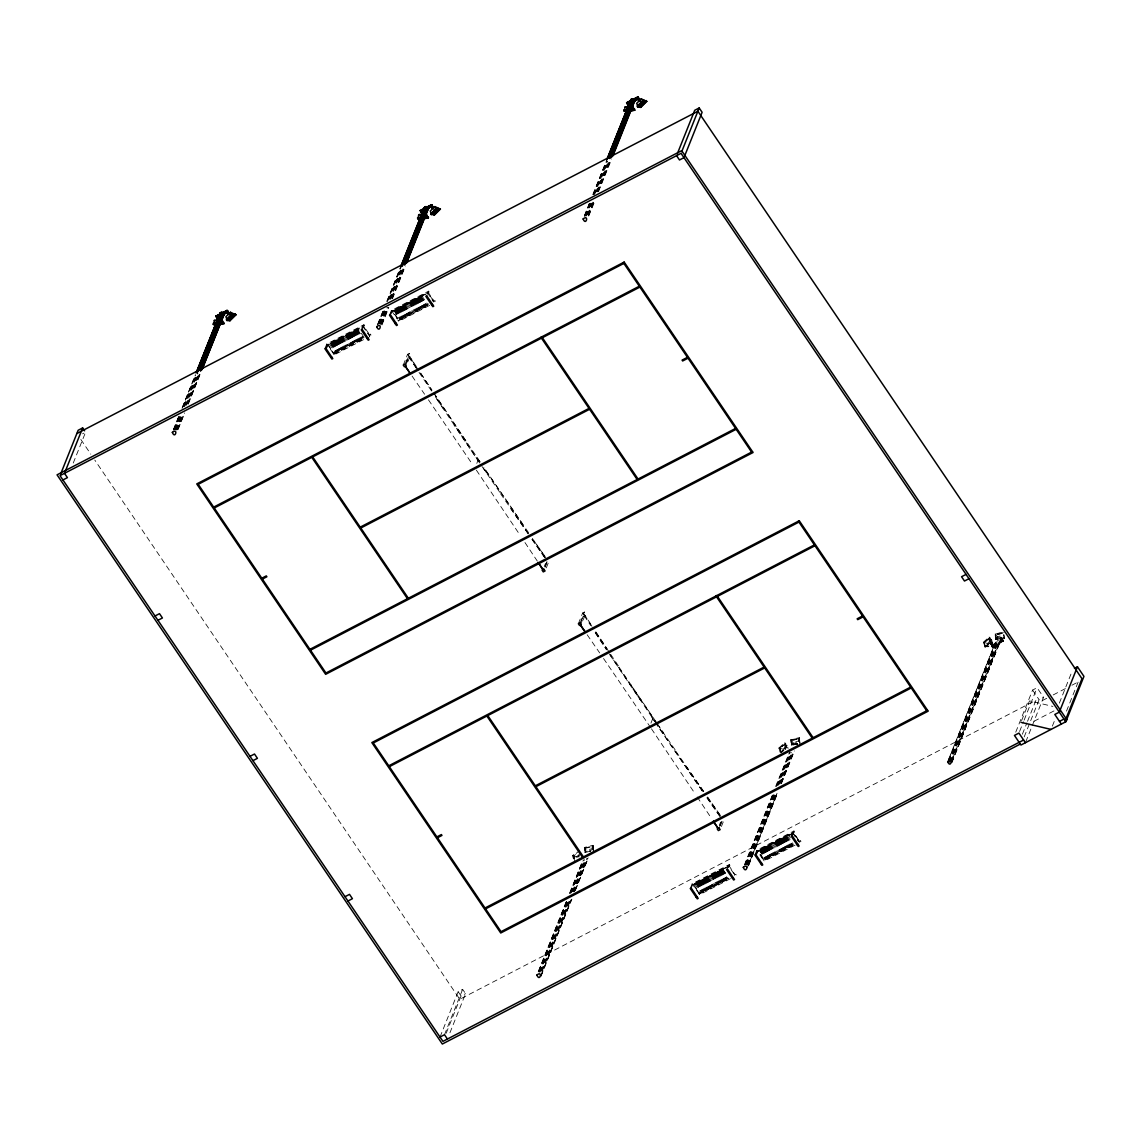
<?xml version="1.0" encoding="UTF-8"?>
<svg xmlns="http://www.w3.org/2000/svg" width="1141" height="1141" viewBox="0 0 1141 1141"><rect width="100%" height="100%" fill="white"/><g stroke="black" fill="none" stroke-linecap="round" stroke-linejoin="round"><path stroke-width="0.75" stroke-dasharray="5 3.75" d="M995.337 642.497C996.236 650.384 1002.682 639.031 995.337 642.497L947.686 761.646M992.271 647.261L991.272 645.407L992.271 647.261L1003.381 641.356L1002.953 640.172L1002.354 639.659L991.101 645.521M1003.381 641.356L1002.354 639.659M476.795 463.403L478.022 460.294M73.252 463.046L85.575 432.268L82.58 433.822M173.646 429.073L178.923 415.88M182.218 407.637L195.396 374.676M173.489 429.857L178.88 416.379M182.061 408.435L195.368 375.175M173.703 430.071L179.18 416.379M182.931 406.995L195.667 375.175M174.402 429.387L179.879 415.709M183.63 406.31L196.366 374.505M174.944 429.33L180.235 416.123M184.172 406.253L197.379 373.264M175.414 429.629L180.777 416.223M184.657 406.553L197.921 373.378M175.942 429.843L181.961 414.782M185.826 405.112L198.434 373.578M176.484 429.943L182.432 415.082M186.368 405.212L198.905 373.877M177.04 429.872L182.974 415.039M187.381 403.985L200.117 372.18M177.54 429.686L183.672 414.34M188.094 403.315L200.816 371.481M177.839 429.686L184.557 412.914M188.393 403.315L201.03 371.695M178.267 429.002L184.386 413.698M188.165 404.271L200.873 372.494M324.885 348.69L326.754 344.012L363.979 324.686L363.451 328.351M325.784 348.219L327.267 344.482L362.71 326.084L369.727 336.452M325.656 349.075L327.339 344.867L364.564 325.556M326.554 348.618L327.852 345.338M370.996 335.055L370.411 334.185L369.327 335.126L363.48 326.483L327.952 344.924L333.8 353.567L328.137 344.454L327.767 345.395L363.294 326.954M361.711 328.579L362.71 326.084M362.738 327.809L363.979 324.686M361.982 330.22L363.665 326.012L369.527 334.655M369.299 336.994L370.411 334.185M377.557 324.572L383.305 310.195M386.785 301.495L400.448 267.336M377.871 324.172L383.262 310.694M387.099 301.096L400.405 267.835M378.085 324.386L384.217 309.04M387.327 301.31L400.705 267.835M378.783 323.702L384.717 308.854M388.225 300.14L401.204 267.65M379.34 323.645L385.287 308.783M389.224 298.913L401.76 267.579M379.81 323.944L385.815 308.897M389.694 299.213L402.302 267.679M380.324 324.158L386.999 307.457M390.222 299.427L402.83 267.893M380.866 324.258L387.469 307.756M391.42 297.887L403.301 268.192M381.422 324.187L388.011 307.699M391.777 298.286L404.499 266.495M381.921 324.001L388.51 307.514M392.019 298.771L404.998 266.309M381.993 324.957L388.824 307.514M392.547 298.585L405.426 266.01M389.48 315.158L391.349 310.48L428.588 291.155L429.173 292.025L391.934 311.35L390.251 315.558M390.379 314.688L391.876 310.951L427.319 292.567L433.223 301.595L435.021 300.668L435.605 301.524M427.333 294.278L428.588 291.155M427.904 293.422L428.274 292.495L434.122 301.124L433.751 302.065M403.272 365.063L407.579 354.295L409.377 353.368L410.546 355.093L407.465 362.781M405.069 364.122L409.377 353.368M406.282 362.182L408.749 356.035L410.546 355.093M405.968 364.763L409.462 356.035L416.023 365.99M584.434 215.663L589.227 203.669M592.992 194.241L605.714 162.45M584.392 216.162L589.54 203.269M592.963 194.74L606.684 160.41M584.691 216.162L589.769 203.483M593.263 194.74L606.898 160.624M585.19 215.977L589.997 203.954M593.762 194.555L607.14 161.095M585.732 215.934L591.024 202.727M594.304 194.498L607.497 161.509M586.274 216.006L591.551 202.827M595.431 193.157L608.039 161.608M587.387 214.793L592.079 203.027M596.615 191.717L609.137 160.396M587.915 214.893L593.192 201.7M597.157 191.816L609.693 160.467M588.285 215.307L594.219 200.474M597.713 191.745L610.692 159.255M588.514 215.777L594.447 200.944M598.212 191.56L610.934 159.726M588.742 215.991L595.174 200.303M598.512 191.56L611.647 159.084M544.257 566.564L545.512 563.44M545.127 566.164L546.981 561.543M545.127 567.277L547.58 561.13M546.297 567.89L548.764 561.743M578.359 623.728L582.666 612.974L584.463 612.047L585.633 613.772L582.552 621.446M580.156 622.801L584.463 612.047M581.382 620.847L583.835 614.699L585.633 613.772M580.427 624.997L584.549 614.699L593.919 628.933M440.012 1037.041L458.169 991.686L462.647 989.347L465.571 993.668L448.727 1035.8M444.505 1034.716L462.647 989.347M446.174 1033.275L461.092 995.993L465.571 993.668M538.224 971.747L566.564 900.862M569.858 892.619L582.58 860.842M538.709 970.891L566.521 901.361M569.701 893.417L582.352 861.812M538.937 971.105L566.82 901.361M569.93 893.631L583.108 860.656M538.98 972.061L567.99 899.536M570.628 892.947L584.007 859.487M539.522 972.018L568.546 899.465M571.17 892.89L584.363 859.9M540.064 972.089L569.074 899.564M572.297 891.535L584.905 860M541.176 970.877L569.601 899.778M572.825 891.749L585.433 860.214M541.704 970.977L570.072 900.078M573.352 891.848L586.56 858.859L587.601 858.631M542.075 971.39L570.614 900.021M573.923 891.777L587.102 858.816M540.791 975.669L571.313 899.336M574.422 891.592L587.8 858.118M541.205 975.37L571.541 899.536M575.378 889.937L588.029 858.332M540.863 976.625L571.855 899.151M575.335 890.451L588.328 857.932M650.94 723.137L652.795 718.502M690.262 888.497L692.131 883.819L729.37 864.493L729.955 865.349L692.715 884.674M691.032 888.882L692.658 884.289L728.101 865.891L728.685 866.761L693.158 885.188L693.528 884.261L699.376 892.904L699.005 893.831L728.372 878.599M719.343 825.243L720.599 822.119M719.6 826.369L721.454 821.762M720.213 825.956L722.667 819.808M721.383 826.555L723.85 820.408M728.129 867.602L729.37 864.493M728.685 866.761L729.056 865.819L734.904 874.462L734.533 875.389M744.445 864.821L772.928 793.651M775.595 786.563L789.401 752.447M744.674 865.035L773.227 793.651M776.322 785.921L789.7 752.432M745.373 864.35L773.256 794.635M776.565 786.391L790.2 752.261M745.914 864.293L773.627 795.049M777.563 785.179L790.1 753.83M746.385 864.593L774.81 793.494M778.034 785.479L791.298 752.29M746.913 864.807L775.923 792.282M779.217 784.038L791.825 752.49M747.441 864.907L776.465 792.353M779.745 784.138L792.296 752.789M748.011 864.835L777.021 792.31M780.772 782.897L793.494 751.092M747.184 867.944L777.05 793.266M781.014 783.368L793.993 750.921M748.81 864.65L777.278 793.48M781.228 783.582L794.293 750.906M748.582 865.605L777.777 792.624M781.542 783.197L794.25 751.406M754.857 854.966L756.74 850.287L793.965 830.962L793.437 834.642M755.756 854.495L757.253 850.758L792.695 832.36L799.128 841.873M755.642 855.365L757.324 851.157L794.55 831.832M756.526 854.894L758.123 850.73L763.971 859.373L763.6 860.314L794.507 844.269M791.697 834.855L792.695 832.36M792.724 834.085L793.965 830.962M791.968 836.51L793.651 832.288L799.313 841.402L793.466 832.759L757.938 851.2L763.785 859.843L793.138 844.611M947.643 762.145L995.651 642.098M948.599 760.491L996.064 641.798M948.642 761.475L996.564 641.627M948.998 761.888L997.106 641.57M949.455 762.202L997.662 641.656M949.982 762.416L998.19 641.855M951.166 760.862L998.646 642.183M951.537 761.275L999.003 642.597M952.393 759.15L997.89 645.407M951.58 762.259L999.245 643.068M951.879 762.259L999.345 643.567M951.836 762.758L999.302 644.066M1015.732 732.18L1032.591 690.063L1037.069 687.738L1043.573 697.336L1025.431 742.705M1021.594 720.656L1029.496 700.888L1052.915 706.422M1019.583 731.481L1023.463 721.754M1024.119 720.142L1037.069 687.738M1022.365 734.248L1026.886 722.909M1027.542 721.297L1035.957 700.246L459.78 999.274L94.803 460.065M1024.19 736.929L1039.094 699.675L1043.573 697.336M1059.347 703.127L1072.312 670.723M1052.359 726.118L1054.997 719.529M1066.493 711.128L1078.174 681.961M573.395 858.831L572.568 855.65L576.034 852.512M574.608 860.713L573.367 855.964L579.157 850.715M574.508 858.688L573.823 856.064L578.929 851.443M579.742 853.939L574.28 858.959L573.467 855.864M577.289 857.262L579.599 855.165M579.072 856.078L578.943 857.219M778.961 747.94L784.751 742.691L785.55 743.005L786.805 747.754L781.014 753.003L778.961 747.94L780.202 752.703M779.759 748.254L785.55 743.005M785.322 743.718L786.349 747.655L781.243 752.276L780.216 748.353L785.322 743.718L787.204 745.258L788.074 748.553M787.204 745.258L780.672 751.249L779.859 748.139M781.357 751.648L785.992 747.441L784.751 742.691M983.342 642.255L989.133 637.006L989.946 637.306L991.187 642.069L985.396 647.318L983.342 642.255L985.396 647.318M984.155 642.554L989.946 637.306M984.597 642.668L989.703 638.033L991.586 639.573L992.456 642.868L988.163 646.762L985.624 646.59L984.597 642.668L987.307 643.453L988.163 646.762M991.586 639.573L985.068 645.564L984.255 642.454L988.662 638.447L989.475 641.556M984.597 647.004L990.388 641.755L989.133 637.006M985.624 646.59L990.73 641.969L989.703 638.033M989.732 643.809L989.86 642.668L991.657 643.367L993.183 645.221L992.356 645.82L989.518 642.982L992.827 645.535M990.559 643.738C994.467 642.654 989.119 645.064 991.358 643.98M990.573 644.009L991.429 642.996M991.073 644.622L992.242 643.98M991.372 644.722L992.242 643.709M1000.557 638.176C1004.365 639.759 998.332 637.02 1001.613 641L1002.311 640.729L1000.971 637.163L1001.099 639.502M1002.055 639.302L1001.727 638.061M1001.613 641L1001.698 638.404M1002.311 640.729L1000.472 637.291M992.356 645.82L993.183 645.221M423.268 295.819L392.361 311.864L391.876 310.951M333.186 353.51L364.136 337.451L358.288 328.808M428.731 303.92L397.781 319.993L398.366 320.849L427.846 305.546M333.8 353.567L363.152 338.335M427.747 304.804L398.409 320.036L392.561 311.393L428.089 292.952L433.937 301.595M333.614 354.024L362.981 338.791M427.575 305.26L398.209 320.507L398.594 319.566L392.746 310.923L392.361 311.864L397.239 319.066M333.771 354.38L363.252 339.077M363.565 339.647L334.284 354.851L326.754 344.012M429.701 305.332L398.894 321.32L398.309 320.45M991.401 645.449L1002.639 639.801M991.714 645.72L1002.796 639.958M991.871 645.92L1002.953 640.172M992.014 646.163L1003.096 640.415M992.142 646.419L1003.224 640.657M992.228 646.676L1003.31 640.914M992.285 646.904L1003.367 641.156M1042.261 700.617L1046.953 698.192M1053.186 694.94L1065.665 688.465M1071.912 685.228L1078.159 681.99M793.28 833.23L757.752 851.671L763.757 860.656L794.778 844.554M698.563 893.317L729.527 877.258M734.904 874.462L736.387 874.862M763.172 859.786L794.122 843.727M798.6 841.402L800.397 840.475L800.982 841.331L796.332 843.741M728.543 878.128L699.191 893.36L693.343 884.731L728.871 866.29L734.718 874.933M699.148 894.187L728.628 878.884M730.497 878.656L699.675 894.658L692.131 883.819M795.092 845.139L764.27 861.127L763.686 860.257M1034.003 721.283L1055.083 710.344M995.637 639.174L1004.622 637.577L995.637 639.174L995.095 634.054L1002.311 632.271M995.095 634.054L1004.08 632.471M1002.825 633.055L996.221 634.696L996.564 638.019L1003.181 636.378M995.979 634.938L997.505 636.664L1003.923 635.066L1004.294 638.618L997.876 640.201L996.421 639.16L995.979 634.938L1003.609 633.041M1000.785 639.003L1002.04 638.575M1001.085 639.217L1002.112 638.974M797.53 743.889L791.569 745.415L790.713 739.753L799.37 737.599L800.226 743.262M790.713 739.753L799.698 738.156M791.597 740.623L799.228 738.726L799.527 740.751L793.123 742.349L791.597 740.623L792.039 744.845L797.402 743.704M796.732 744.859L796.076 742.976L797.302 744.103M791.255 744.859L799.912 742.705L799.37 737.599M796.389 744.688L797.345 744.032M797.645 744.26L796.318 744.289M584.32 847.463L585.176 853.126L584.32 847.463L592.978 845.31L593.833 850.986M584.634 848.02L593.291 845.866M585.19 848.333L592.835 846.437L593.135 848.476L586.716 850.059L585.19 848.333L585.647 852.555M589.783 851.585L590.197 850.558L590.282 851.457M584.848 852.569L593.52 850.416L592.978 845.31M780.216 748.353L782.911 749.152M573.823 856.064L576.519 856.862M990.388 641.755L991.187 642.069M990.074 643.495L992.699 645.506M785.992 747.441L786.805 747.754M572.568 855.65L573.367 855.964M990.73 641.969L992.456 642.868M544.913 556.195L532.305 538.395M534.216 541.162L545.698 557.664M544.799 557.507L532.148 539.279M544.628 557.592L531.963 539.379M720 814.859L707.577 796.974M720.784 816.328L707.391 797.074M719.9 816.172L707.235 797.958M719.714 816.271L706.094 796.675M528.668 532.79L483.755 467.61M528.326 533.76L499.53 492.27M528.14 533.86L510.954 508.943M703.755 791.455L674.987 749.994M703.569 791.554L686.397 766.652M702.457 791.055L657.701 725.733M702.271 791.141L655.619 723.023M412.086 376.074L424.595 394.23M587.173 634.753L599.681 652.909M522.935 524.503L483.927 467.525M428.445 399.821L472.545 464.487M603.532 658.5L649.543 725.976M499.715 492.185L480.532 464.358M675.158 749.894L658.842 726.289M480.133 461.934L434.621 394.472M477.109 457.826L479.962 462.019M656.175 721.996L618.18 665.873M657.116 723.394L663.762 733.178M657.886 724.892L629.504 682.803M478.821 461.463L435.163 396.783M483.556 468.452L488.305 475.455M479.591 462.961L454.018 425.037M656.745 724.335L609.308 654.035M651.825 717.432L654.677 721.625M1032.591 690.063L1039.094 699.675M792.581 832.859L798.429 841.487M788.274 835.084L790.399 837.879M421.813 295.847L427.832 304.39M787.19 835.654L793.223 844.197M420.915 296.303L426.763 304.947M786.292 836.111L792.154 844.754M420.729 296.403L426.577 305.046M786.12 836.21L791.968 844.839M419.831 296.86L425.679 305.503M785.222 836.667L791.07 845.31M419.66 296.96L425.507 305.603M785.037 836.767L790.884 845.41M418.761 297.43L424.609 306.059M784.152 837.237L790 845.866M418.576 297.516L424.423 306.159M783.967 837.323L789.814 845.966M417.677 297.986L423.539 306.629M783.068 837.794L788.916 846.422M417.506 298.072L423.354 306.715M782.883 837.879L788.731 846.522M416.608 298.543L422.455 307.186M781.999 838.35L787.846 846.993M416.422 298.628L422.27 307.271M781.813 838.435L787.661 847.078M415.538 299.099L421.386 307.742M780.915 838.906L786.762 847.549M415.353 299.199L421.2 307.828M780.729 839.006L786.577 847.635M414.454 299.655L420.302 308.298M779.845 839.462L785.693 848.105M414.269 299.755L420.116 308.398M779.66 839.562L785.507 848.205M413.384 300.211L419.232 308.854M778.761 840.018L784.609 848.662M413.199 300.311L419.047 308.954M778.576 840.118L784.438 848.761M412.3 300.782L418.148 309.411M777.691 840.589L783.539 849.218M412.115 300.867L417.963 309.511M777.506 840.675L783.354 849.318M411.231 301.338L417.078 309.981M776.607 841.145L782.455 849.788M411.045 301.424L416.893 310.067M776.436 841.231L782.284 849.874M410.147 301.894L415.994 310.537M775.538 841.701L781.385 850.345M409.961 301.994L415.823 310.623M775.352 841.787L781.2 850.43M409.077 302.451L414.925 311.094M774.454 842.258L780.301 850.901M408.892 302.55L414.739 311.179M774.283 842.358L780.13 850.986M407.822 303.107L413.841 311.65M773.199 842.914L779.232 851.457M406.738 303.663L412.771 312.206M772.129 843.47L778.148 852.013M405.668 304.219L411.687 312.762M771.045 844.026L777.078 852.569M404.77 304.69L410.617 313.333M770.146 844.497L775.994 853.14M404.584 304.775L410.432 313.418M769.975 844.582L775.823 853.226M403.686 305.246L409.533 313.889M769.077 845.053L774.924 853.696M403.515 305.346L409.362 313.975M768.891 845.153L774.739 853.782M402.616 305.802L408.464 314.445M767.993 845.609L773.84 854.252M402.431 305.902L408.278 314.545M767.822 845.709L773.669 854.338M401.532 306.358L407.38 315.002M766.923 846.166L772.771 854.809M401.361 306.458L407.209 315.101M766.738 846.265L772.585 854.909M400.462 306.929L406.31 315.558M765.839 846.736L771.687 855.365M400.277 307.015L406.125 315.658M765.668 846.822L771.516 855.465M399.379 307.485L405.226 316.128M764.77 847.292L770.617 855.921M399.207 307.571L405.055 316.214M764.584 847.378L770.432 856.021M398.309 308.041L404.156 316.685M763.686 847.849L769.533 856.492M398.123 308.127L403.971 316.77M763.514 847.934L769.362 856.577M397.225 308.598L403.073 317.241M762.616 848.405L768.463 857.048M397.054 308.698L402.901 317.326M762.43 848.505L768.278 857.133M396.155 309.154L402.003 317.797M761.532 848.961L767.38 857.604M395.97 309.254L401.817 317.897M761.361 849.061L767.208 857.704M395.071 309.71L400.919 318.353M760.462 849.517L766.31 858.16M394.9 309.81L400.748 318.453M760.277 849.617L766.124 858.26M394.002 310.281L399.849 318.909M759.378 850.088L765.226 858.717M393.816 310.366L399.664 319.009M759.207 850.173L765.055 858.816M757.253 850.758L757.838 851.628M391.349 310.48L391.934 311.35M756.74 850.287L757.324 851.157M407.579 354.295L408.749 356.035M582.666 612.974L583.835 614.699M651.454 728.799L695.311 794.093M476.368 470.135L520.225 535.414M357.39 329.278L363.237 337.907M722.781 869.085L726.674 874.833M357.219 329.364L363.066 338.007M722.595 869.171L726.489 874.933M356.32 329.835L362.168 338.478M721.697 869.642L727.544 878.285M356.135 329.92L361.982 338.563M721.526 869.727L727.373 878.37M355.236 330.391L361.084 339.034M720.627 870.198L726.475 878.841M355.065 330.491L360.913 339.119M720.442 870.283L726.289 878.927M354.166 330.947L360.014 339.59M719.543 870.754L725.391 879.397M353.981 331.047L359.829 339.69M719.372 870.854L725.22 879.483M353.082 331.503L358.93 340.146M718.473 871.31L724.321 879.953M352.911 331.603L358.759 340.246M718.288 871.41L724.136 880.053M352.013 332.074L357.86 340.703M717.389 871.867L723.237 880.51M351.827 332.159L357.675 340.802M717.218 871.966L723.066 880.61M350.929 332.63L356.776 341.273M716.32 872.437L722.167 881.066M350.758 332.716L356.605 341.359M716.134 872.523L721.982 881.166M349.859 333.186L355.707 341.829M715.236 872.993L721.083 881.636M349.674 333.272L355.521 341.915M715.065 873.079L720.912 881.722M348.775 333.743L354.623 342.386M714.166 873.55L720.014 882.193M348.604 333.842L354.452 342.471M713.981 873.649L719.828 882.278M347.705 334.299L353.553 342.942M713.082 874.106L718.93 882.749M347.52 334.399L353.368 343.042M712.911 874.206L718.759 882.834M346.622 334.855L352.469 343.498M712.013 874.662L717.86 883.305M346.45 334.955L352.298 343.598M711.827 874.762L717.675 883.405M345.552 335.425L351.399 344.054M710.929 875.233L716.776 883.861M345.366 335.511L351.214 344.154M710.757 875.318L716.605 883.961M344.297 336.067L350.316 344.625M709.673 875.874L715.707 884.418M343.213 336.638L349.246 345.181M708.604 876.431L714.623 884.988M342.314 337.094L348.162 345.737M707.705 876.901L713.553 885.544M342.143 337.194L347.991 345.823M707.52 877.001L713.367 885.63M341.245 337.65L347.092 346.293M706.621 877.458L712.469 886.101M341.059 337.75L346.907 346.393M706.45 877.557L712.298 886.2M340.161 338.221L346.008 346.85M705.552 878.014L711.399 886.657M339.989 338.306L345.837 346.95M705.366 878.114L711.214 886.757M339.091 338.777L344.939 347.406M704.468 878.584L710.315 887.213M338.906 338.863L344.753 347.506M704.297 878.67L710.144 887.313M338.007 339.333L343.855 347.976M703.398 879.14L709.246 887.784M337.836 339.419L343.683 348.062M703.213 879.226L709.06 887.869M336.937 339.89L342.785 348.533M702.314 879.697L708.162 888.34M336.752 339.989L342.6 348.618M702.143 879.782L707.99 888.425M335.853 340.446L341.701 349.089M701.244 880.253L707.092 888.896M335.682 340.546L341.53 349.189M701.059 880.353L706.907 888.982M334.784 341.002L340.631 349.645M700.16 880.809L706.008 889.452M334.598 341.102L340.446 349.745M699.989 880.909L705.837 889.552M333.7 341.573L339.547 350.201M699.091 881.365L704.938 890.009M333.529 341.658L339.376 350.301M698.905 881.465L704.753 890.108M332.63 342.129L338.478 350.772M698.007 881.936L703.854 890.565M332.445 342.214L338.292 350.858M697.836 882.022L703.683 890.665M331.546 342.685L337.394 351.328M696.937 882.492L702.785 891.135M331.375 342.771L337.223 351.414M696.752 882.578L702.599 891.221M330.476 343.241L336.324 351.884M695.853 883.048L701.715 891.692M330.291 343.341L336.139 351.97M695.682 883.148L701.53 891.777M329.221 343.897L335.24 352.441M694.598 883.705L700.631 892.248M458.169 991.686L461.092 995.993M80.84 439.442L90.809 454.175M640.643 700.503L609.494 653.95M465.927 440.911L432.924 391.548M618.365 665.774L595.616 631.872M435.349 396.697L442.879 408.022M697.208 796.946L711.456 818.354M524.974 542.545L537.311 561.115M595.802 631.772L607.069 648.801M595.388 632.67L606.67 649.7M595.217 632.756L606.484 649.8M420.701 373.107L431.983 390.136M420.53 373.193L431.797 390.222M431.583 391.035L417.321 369.827M584.363 614.799L593.748 629.019M584.135 615.584L590.71 625.568M418.647 370.354L409.277 356.12L408.906 357.062L416.379 368.415M409.049 356.905L418.433 371.153M797.245 744.731L796.589 742.848M796.076 742.976L796.789 744.232M589.683 850.687L590.396 851.942M991.258 643.396L991.543 644.323M784.281 744.146L785.094 747.241M785.464 748.368L785.35 749.494L785.122 748.667M1004.294 638.618L1003.752 634.439M1000.971 637.163L1001.071 638.047M997.505 636.664L997.876 640.201M995.423 634.624L995.95 639.73M799.228 738.726L799.898 744.303M793.123 742.349L793.366 744.716M791.027 740.309L791.569 745.415M592.835 846.437L593.505 852.013M592.036 846.451L592.393 849.788L585.789 851.428L585.433 848.091M798.443 738.74L791.825 740.381L792.182 743.718L798.786 742.078L798.443 738.74"/><path stroke-width="1.5" d="M219.757 314.189C219.942 310.167 226.46 313.689 223.037 315.957M400.634 266.88L424.366 207.534C425.964 204.838 430.285 208.561 427.419 210.258M630.531 100.779C630.731 96.757 637.234 100.28 633.811 102.547M218.958 319.594L214.308 320.407L213.895 323.374L216.847 322.86M418.276 217.689L418.69 214.708L423.34 213.909M624.669 109.978L625.083 106.997L629.746 106.199M216.918 317.982L215.92 316.143L216.918 317.982L219.714 316.399M227.244 312.805C228.057 313.618 229.526 313.062 227.002 310.381L215.749 316.257M424.095 210.7L421.3 212.297L420.202 210.472L431.526 204.738C434.935 209.345 431.455 204.424 426.848 209.416M627.693 104.573L626.694 102.733L627.693 104.573L630.502 102.99M639.73 99.581C636.707 99.795 641.256 99.723 637.79 96.971L626.694 102.733M218.387 319.965L217.161 316.086M218.801 318.453L217.66 318.681L217.546 317.369M217.674 318.182L217.66 316M218.487 318.325L218.544 317.198L217.403 317.426M421.386 211.142L422.042 210.315L422.769 214.28L421.885 211.056M421.728 212.026C423.183 212.426 420.416 213.253 423.083 211.698M629.176 106.555L627.949 102.676M628.962 104.687L628.449 102.59M628.12 104.316C629.575 104.715 626.808 105.528 629.49 103.988M424.366 207.534L424.481 209.473M60.658 474.014L78.159 430.271L82.651 427.946L84.591 430.827M65.151 471.689L82.651 427.946M196.067 373.021L219.985 313.219M196.566 372.166L220.299 312.834M196.979 371.88L220.712 312.534M197.479 371.695L221.211 312.349M198.021 371.638L221.753 312.306M199.233 370.069L222.31 312.377M199.761 370.283L222.837 312.591M200.217 370.597L223.294 312.905L227.444 310.694M200.574 371.01L223.65 313.319M201.472 369.841L223.893 313.789M202.228 368.7L223.993 314.303M202 369.655L223.95 314.802M400.947 266.481L424.68 207.134M401.161 266.694L425.094 206.835M401.86 266.01L425.607 206.664M402.402 265.953L426.149 206.607M403.614 264.384L426.691 206.692M404.142 264.598L427.219 206.892M404.599 264.912L427.675 207.22L431.84 204.995M405.625 263.671L428.032 207.633M406.524 262.501L428.274 208.104M406.624 263L428.374 208.603M606.841 159.626L630.759 99.823M607.34 158.77L631.073 99.424M607.768 158.471L631.501 99.124M608.267 158.285L632 98.939M608.809 158.242L632.542 98.896M609.351 158.314L633.098 98.982M609.879 158.528L633.612 99.181M610.991 157.201L634.068 99.509M611.362 157.615L634.425 99.909M612.261 156.431L634.667 100.394M612.974 155.789L634.767 100.893M677.212 154.035L694.712 110.292L699.191 107.967L702.114 112.289L683.972 157.658L679.494 159.982L676.57 155.661M681.705 151.71L699.191 107.967M1025.431 742.705L1018.927 733.092L1014.449 735.432L1020.953 745.03L1065.808 721.754L1083.95 676.385L1077.446 666.786L1059.304 712.141L1054.812 714.466L1061.315 724.079M227.002 310.381L228 312.235M637.79 96.971L638.789 98.825M226.275 311.664L228.4 312.563L229.755 314.36L226.275 311.664L228.856 314.674M226.389 312.263L226.631 311.308M227.287 313.033L228.1 312.035L222.452 315.101M227.658 312.891L228.385 312.178M227.501 313.347L228.4 312.563M227.815 313.618L228.685 312.449M228.186 313.475L228.899 312.762M228.086 313.761L228.956 312.991M230.411 312.277L225.904 316.727L226.931 319.366L232.308 314.06L234.818 314.303L230.411 312.277L232.308 314.06M232.407 313.689L226.317 319.694L226.916 320.507L229.954 320.778L236.044 314.773L232.407 313.689L236.044 314.773M226.916 320.507L233.006 314.488M229.441 319.594L231.594 317.483M235.445 313.96L229.341 319.979L229.954 320.778M431.013 205.622L431.141 206.207C436.147 211.755 432.168 204.553 430.785 206.564L433.78 209.031M431.769 207.063C433.979 208.589 430.328 207.719 432.496 206.35M432.04 207.191L432.767 206.478M431.897 207.662L432.781 206.863M432.353 207.477L433.067 206.763M432.197 207.933L433.295 207.063M432.482 208.061L433.338 207.291M434.807 206.592L430.285 211.042L431.327 213.667L436.689 208.375L434.807 206.592L439.199 208.603M430.699 214.009L436.789 207.99L440.426 209.088L434.336 215.093L430.699 214.009L434.536 214.337L439.185 209.744L437.203 209.559L432.553 214.151M431.298 214.808L437.402 208.803L440.426 209.088M634.225 99.652L637.42 97.912L640.529 100.964L639.188 99.153L638.29 99.937M639.645 101.264L637.534 98.497M638.076 99.638L638.889 98.639M638.019 99.41L639.16 98.768M639.017 100.294L639.473 99.039M638.589 100.223L639.687 99.353M641.199 98.882L636.692 103.332L637.719 105.956L643.096 100.665L645.592 100.893L641.199 98.882L643.096 100.665M643.182 100.28L637.092 106.284L637.691 107.097L640.729 107.382L646.833 101.364L643.182 100.28L646.833 101.364M637.691 107.097L643.795 101.093M640.229 106.184L642.369 104.073M646.22 100.565L640.13 106.569L640.729 107.382M626.523 102.847L637.919 97.014M216.048 316.171L227.287 310.523M626.98 102.875L629.918 101.606M632.528 99.994L638.076 97.128M216.362 316.442L219.129 315.002M223.451 313.062L227.601 310.894M420.587 210.586L424.737 208.432M427.518 206.992L431.669 204.838M224.977 312.577L227.744 311.136M420.744 210.757L424.908 208.589M420.901 210.957L425.065 208.803M427.832 207.362L431.997 205.209M225.105 312.834L227.872 311.393M427.975 207.605L432.139 205.451M633.198 101.121L637.363 98.953M222.424 314.517L227.958 311.65M627.707 104.23L630.488 102.79M633.255 101.349L638.803 98.468M216.933 317.64L219.7 316.2M222.466 314.759L228.015 311.878M426.805 208.832L432.353 205.951M633.241 101.706L638.817 98.668M421.314 211.941L424.081 210.5M426.862 209.06L432.41 206.193M76.846 433.551L697.893 111.248L1081.982 678.695L1065.152 720.784L1066.949 719.857L681.676 150.669L57.05 474.841L442.323 1044.029L1020.296 744.06M62.94 479.962L67.419 477.637L64.495 473.315M330.733 357.318L331.632 356.862M367.06 338.463L367.958 338.007M395.328 323.802L396.227 323.331M431.669 304.947L432.567 304.476M623.87 263.414L198.234 484.312L325.955 673.005L752.49 451.636M213.681 507.117L639.317 286.22M214.266 507.987L311.793 457.37L407.465 598.711M541.476 338.164L312.677 456.899L408.35 598.255M542.374 337.707L639.901 287.09M155.019 615.983L159.498 613.658L162.421 617.98L157.943 620.305M261.802 578.23L266.295 575.891L266.88 576.761L262.387 579.086M360.228 527.142L589.013 408.407M687.438 357.333L682.061 360.128L682.646 360.984L688.023 358.188M360.813 528.012L589.597 409.277M309.938 649.329L735.574 428.431M310.523 650.199L736.159 429.301M250.022 756.34L254.5 754.016L257.424 758.337L252.945 760.662M798.957 522.079L373.321 742.976L501.042 931.669L927.576 710.315M388.767 765.796L814.403 544.899M389.352 766.652L486.879 716.035L582.552 857.39M716.562 596.843L487.778 715.578L583.45 856.92M717.461 596.372L814.988 545.755M436.889 836.895L441.382 834.57L441.966 835.426L437.474 837.765M535.314 785.821L764.099 667.086M862.525 615.997L857.148 618.793L857.732 619.663L863.109 616.867M535.899 786.677L764.684 667.941M345.024 896.698L349.503 894.359L352.426 898.68L347.948 901.019M966.056 574.379L961.563 576.718L964.487 581.026L968.98 578.701M485.025 907.994L910.661 687.096M485.61 908.864L911.245 687.966M1074.451 668.326L1077.446 666.786M696.11 897.126L697.008 896.669M732.451 878.27L733.349 877.8M760.705 863.609L761.603 863.138M797.046 844.754L797.944 844.283M440.012 1037.041L444.505 1034.716L447.429 1039.037M1023.605 740.01L442.936 1041.362L60.017 475.64L681.049 153.336L1065.808 721.754M1059.49 721.383L1063.983 719.058M217.66 318.681L217.831 317.94M431.526 204.738L432.382 206.535L431.669 207.348M628.192 104.031L629.319 103.802L629.276 104.915M628.62 104.53L629.604 104.359M628.163 104.715L629.147 104.544M628.648 104.943L629.647 104.758M628.277 105.086L629.575 105.058M626.423 111.69L624.098 111.062L623.97 110.007L627.621 109.465M624.098 111.062L627.45 110.477M630.203 110.862L633.412 110.306L631.886 109.893M629.775 111.119L634.795 110.235L634.681 109.179L632.356 108.552L632.471 109.607L634.795 110.235M421.799 211.741L422.783 211.57M422.912 212.012L422.284 214.365M421.771 212.44L423.211 212.069M421.885 212.796L423.183 212.768M422.042 212.996L423.04 212.825M423.411 214.608L418.69 214.708M421.229 217.175L417.577 217.717L417.692 218.772L420.031 219.414L419.902 218.345M417.692 218.772L421.043 218.202M423.81 218.573L427.005 218.017L425.493 217.603M423.382 218.83L428.403 217.96L428.289 216.89L425.964 216.262L426.078 217.332L428.403 217.96M217.346 317.711L218.33 317.54M217.375 318.125L218.83 317.769M217.503 318.496L218.858 318.168M216.548 322.832L213.196 323.416L213.31 324.472L215.635 325.099M213.31 324.472L216.662 323.887M219.429 324.258L222.623 323.716L221.097 323.302M218.986 324.515L224.021 323.645L223.907 322.589L221.568 321.962L221.696 323.017L224.021 323.645M1020.938 722.31L1051.046 729.413M631.301 105.928L632.913 106.355L633.982 109.208M625.083 106.997L626.709 107.439M623.97 110.007L626.309 110.634M625.496 111.005L627.008 111.419M419.089 218.715L420.615 219.129M220.513 319.323L222.124 319.765L223.208 322.618L221.283 322.104M214.308 320.407L215.92 320.835M214.708 324.401L216.234 324.814M436.789 207.99L437.402 208.803M433.737 214.28L434.336 215.093M410.161 373.292L405.34 366.318L410.018 373.235M585.247 631.957L580.427 624.997L585.105 631.9M623.286 262.544L751.591 452.107M798.372 521.223L926.677 710.772M541.79 336.837L638.047 479.049M716.876 595.502L813.134 737.714M540.891 337.308L637.149 479.505M715.977 595.973L812.235 738.184M420.13 210.572L421.3 212.297M538.324 562.784L543.002 569.701L538.267 562.542M713.41 821.463L718.088 828.366L713.353 821.22M426.52 214.08L427.59 216.933L425.664 216.405L424.894 213.638M628.805 104.387L629.076 106.755M218.031 317.797L218.302 320.165M172.334 432.368C175.286 439.941 178.395 427.247 172.334 432.368M376.715 326.683C379.668 334.242 382.791 321.548 376.715 326.683M583.108 218.958C586.075 226.531 589.184 213.838 583.108 218.958M536.898 975.042C539.864 982.615 542.973 969.921 536.898 975.042M743.29 867.331C746.257 874.905 749.366 862.211 743.29 867.331M947.686 761.646C950.638 769.205 953.748 756.512 947.686 761.646M232.821 315.258L228.157 319.837L230.14 320.022L234.789 315.444L232.821 315.258M643.595 101.849L638.946 106.441L640.928 106.612L645.578 102.034L643.595 101.849M325.784 348.219L324.885 348.69L331.903 359.058L332.801 358.588L325.784 348.219M362.111 329.364L361.212 329.82L368.229 340.189L369.128 339.733L362.111 329.364M390.379 314.688L389.48 315.158L396.498 325.527L397.396 325.057L390.379 314.688M426.72 295.833L425.821 296.303L432.838 306.672L433.737 306.202L426.72 295.833M405.069 364.122L403.272 365.063L404.442 366.789L406.239 365.847L405.069 364.122M624.184 262.088L196.751 483.912L325.641 674.331L753.074 452.506L624.184 262.088M543.9 569.231L542.103 570.158L543.273 571.898L545.07 570.956L543.9 569.231M580.156 622.801L578.359 623.728L579.528 625.453L581.325 624.526L580.156 622.801M799.27 520.752L371.838 742.577L500.728 932.996L928.161 711.171L799.27 520.752M718.987 827.91L717.19 828.837L718.359 830.562L720.156 829.635L718.987 827.91M691.161 888.026L690.262 888.497L697.279 898.866L698.178 898.395L691.161 888.026M727.502 869.171L726.603 869.627L733.62 879.996L734.519 879.54L727.502 869.171M755.756 854.495L754.857 854.966L761.874 865.334L762.773 864.864L755.756 854.495M792.096 835.64L791.198 836.111L798.215 846.479L799.114 846.009L792.096 835.64"/></g></svg>
